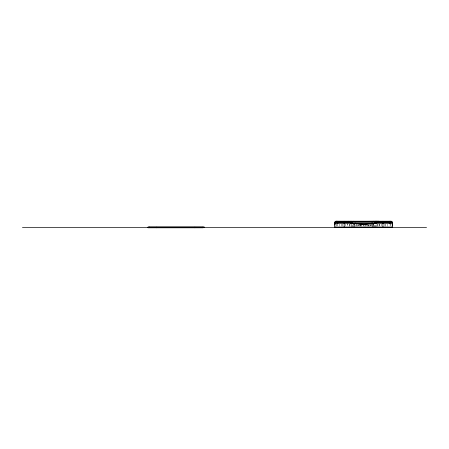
<?xml version="1.0" encoding="UTF-8"?>
<svg xmlns="http://www.w3.org/2000/svg" width="449" height="449" viewBox="0 0 449 449"><rect width="100%" height="100%" fill="white"/><g stroke="black" fill="none" stroke-linecap="round" stroke-linejoin="round"><path stroke-width="0.34" stroke-dasharray="2.25 1.68" d="M336.997 225.948L336.997 224.904M347.391 224.904L347.391 223.866M353.442 224.781L353.442 224.304L353.442 224.781L356.455 224.781M358.628 225.05L358.628 225.948L358.628 225.134M359.627 225.97L359.627 224.657M366.749 225.97L366.749 224.657M370.094 223.995L370.094 225.948L370.099 225.056M371.721 225.297L371.721 223.344M373.658 224.304L373.658 224.781L370.324 224.781M379.725 225.948L379.725 224.904M390.114 223.344L390.114 226.47L390.114 223.866M354.873 226.661L354.878 224.64M376.105 226.661L376.11 224.64M363.555 225.527L363.555 225.948L363.555 223.995M355.726 225.97L371.615 225.97M372.238 226.661L372.232 224.64L372.221 225.078M351 223.967L351.006 225.314M379.725 223.967L379.725 226.47L379.725 223.866M336.997 223.344L337.003 226.47L336.997 223.866M387.296 223.995L387.296 226.599M385.427 223.995L385.427 226.599M384.916 223.967L384.916 226.47M381.684 223.995L381.684 225.948M377.94 223.995L377.94 226.599M377.317 223.995L377.317 226.599M373.86 224.657L373.86 225.97M373.17 223.344L373.17 225.314M371.087 224.646L371.087 225.948M370.678 224.657L370.678 225.97M367.484 224.657L367.484 225.97M365.75 225.05L365.75 225.948M361.361 225.05L361.366 225.948M357.017 225.056L357.017 225.948M356.13 223.344L356.13 224.781M356.023 224.646L356.023 225.948M354.89 224.646L354.89 225.078M354.626 223.344L354.626 224.781M351.937 223.344L351.937 225.314M349.793 223.995L349.793 226.599M349.17 223.995L349.17 226.599M347.391 223.344L347.391 226.47M345.427 223.995L345.427 225.948M342.194 223.967L342.194 226.47M341.689 223.995L341.689 226.599M339.814 223.995L339.814 226.599M360.362 224.657L360.362 225.97L360.362 224.657M368.483 225.056L368.483 225.948L368.483 225.067"/><path stroke-width="0.67" d="M344.153 222.148L344.153 221.239M379.22 222.148L378.861 221.374L391.663 221.621A0.758 0.718 -89.9 0 1 391.87 222.154L378.058 222.193A14.407 14.407 0 0 0 376.324 222.418L376.043 222.474M382.958 222.85L382.963 227.413M334.887 225.179L334.898 224.309M334.898 224.388L334.903 223.849M334.903 224.09L334.915 222.693A0.752 0.645 0 0 0 334.763 223.086L334.763 227.037L335.139 227.413M352.123 222.468L353.486 221.441L378.838 221.239M373.68 221.228L374.994 222.468M335.678 221.582L336.183 221.211M335.723 221.312L350.097 221.391M335.51 221.408L335.465 221.604A0.758 0.718 90 0 0 335.24 222.148L334.926 222.474A0.752 0.617 3.4 0 0 334.769 222.861M391.971 227.413L392.347 227.037L392.347 223.086A0.752 0.645 0 0 0 392.196 222.693L392.224 225.398M375.241 222.233L374.949 222.322A38.861 38.85 -12.6 0 1 374.595 222.423M375.347 222.199L375.701 222.098M375.774 222.075L376.189 221.98M372.406 223.456L370.683 223.827A38.26 38.26 0 0 1 356.427 223.832L354.457 223.4M376.234 221.969L376.408 221.929A14.637 14.632 -70 0 1 377.856 221.705L378.142 221.677A16.703 16.697 -68.1 0 1 379.22 221.621L391.663 221.621M389.637 221.441L391.348 221.452L392.185 222.474A0.752 0.617 -3.4 0 1 392.342 222.861A0.758 0.623 -3.4 0 0 392.202 222.491M391.332 221.452L390.927 221.211M335.757 221.452L337.48 221.441M335.874 221.211L391.247 221.234M335.454 221.621L348.261 221.632L352.168 222.322A39.007 39.001 0 0 0 352.516 222.44M351.067 222.474L350.792 222.418A14.407 14.407 0 0 0 349.058 222.193L335.24 222.148A4.799 1.285 56.9 0 0 335.061 222.216M336.486 222.339L390.63 222.339M336.486 223.344L390.63 223.344M351.073 223.591L354.811 223.591M372.3 223.591L376.043 223.591M351.073 225.97L354.811 225.97M372.3 225.97L376.043 225.97M334.763 227.037L392.347 227.037M148.052 227.16L203.1 227.16M149.264 227.284L204.312 227.284M22.45 227.413L426.55 227.413M352.493 221.424L353.436 221.239M352.56 221.43L350.035 221.385M360.676 223.972L363.376 224.085A37.351 37.351 0 0 0 366.586 223.961L369.252 223.647A38.861 38.85 -12.6 0 0 372.479 222.996M360.603 223.967L357.814 223.641M357.567 223.602L355.165 223.136A39.007 39.001 0 0 1 354.985 223.097M391.202 227.037L391.202 227.413M390.333 221.211L390.333 221.582M390.265 222.906L390.265 223.344M389.367 221.211L389.367 221.582M389.232 222.339L389.232 223.344M382.958 221.239L382.958 222.148M382.958 222.339L382.958 223.344M376.717 221.211L376.717 221.604M376.711 222.339L376.711 223.344M375.42 222.339L375.42 223.344M351.696 221.211L351.696 221.615M351.69 222.339L351.69 223.344M350.4 221.211L350.4 221.604M350.4 222.339L350.4 223.344M348.272 221.239L347.891 222.148M344.153 222.339L344.153 227.413M337.878 222.339L337.878 223.344M337.749 221.211L337.749 222.053M336.845 222.339L336.845 223.344M336.778 221.211L336.778 221.582M335.908 227.037L335.908 227.413M203.1 227.037L203.1 227.789L148.063 227.789L148.052 227.037L204.312 227.037L204.312 227.66L149.276 227.66L149.264 227.037M196.106 227.284L196.106 227.66M194.894 227.16L194.894 227.789M157.476 227.284L157.476 227.66M156.263 227.16L156.263 227.789M334.662 222.103A4.692 1.369 57.1 0 1 335.622 221.991A4.692 1.072 71.9 0 0 335.695 223.529M334.96 223.26A4.019 0.808 74.7 0 1 334.954 222.889M334.993 222.463A4.703 1.268 62.5 0 1 335.162 222.137M392.157 222.889A4.019 0.808 -74.7 0 1 392.157 223.26M391.898 222.098A4.703 1.268 -62.5 0 1 392.117 222.463M391.5 221.974A4.692 1.072 -71.9 0 1 391.421 223.529M392.19 222.362A4.176 1.117 -63.2 0 1 392.561 222.451M391.837 222.216A4.799 1.285 -56.9 0 1 392.056 222.216M391.601 221.941A4.692 1.369 -57.1 0 1 392.454 222.103M334.55 222.451A4.176 1.117 63.2 0 1 334.92 222.362M375.196 221.43A26.356 0.348 -0.8 0 1 378.844 221.374M350.271 221.391A28.04 0.393 0.8 0 1 350.871 221.402M375.392 221.615L375.392 221.211L375.42 221.615"/></g></svg>
